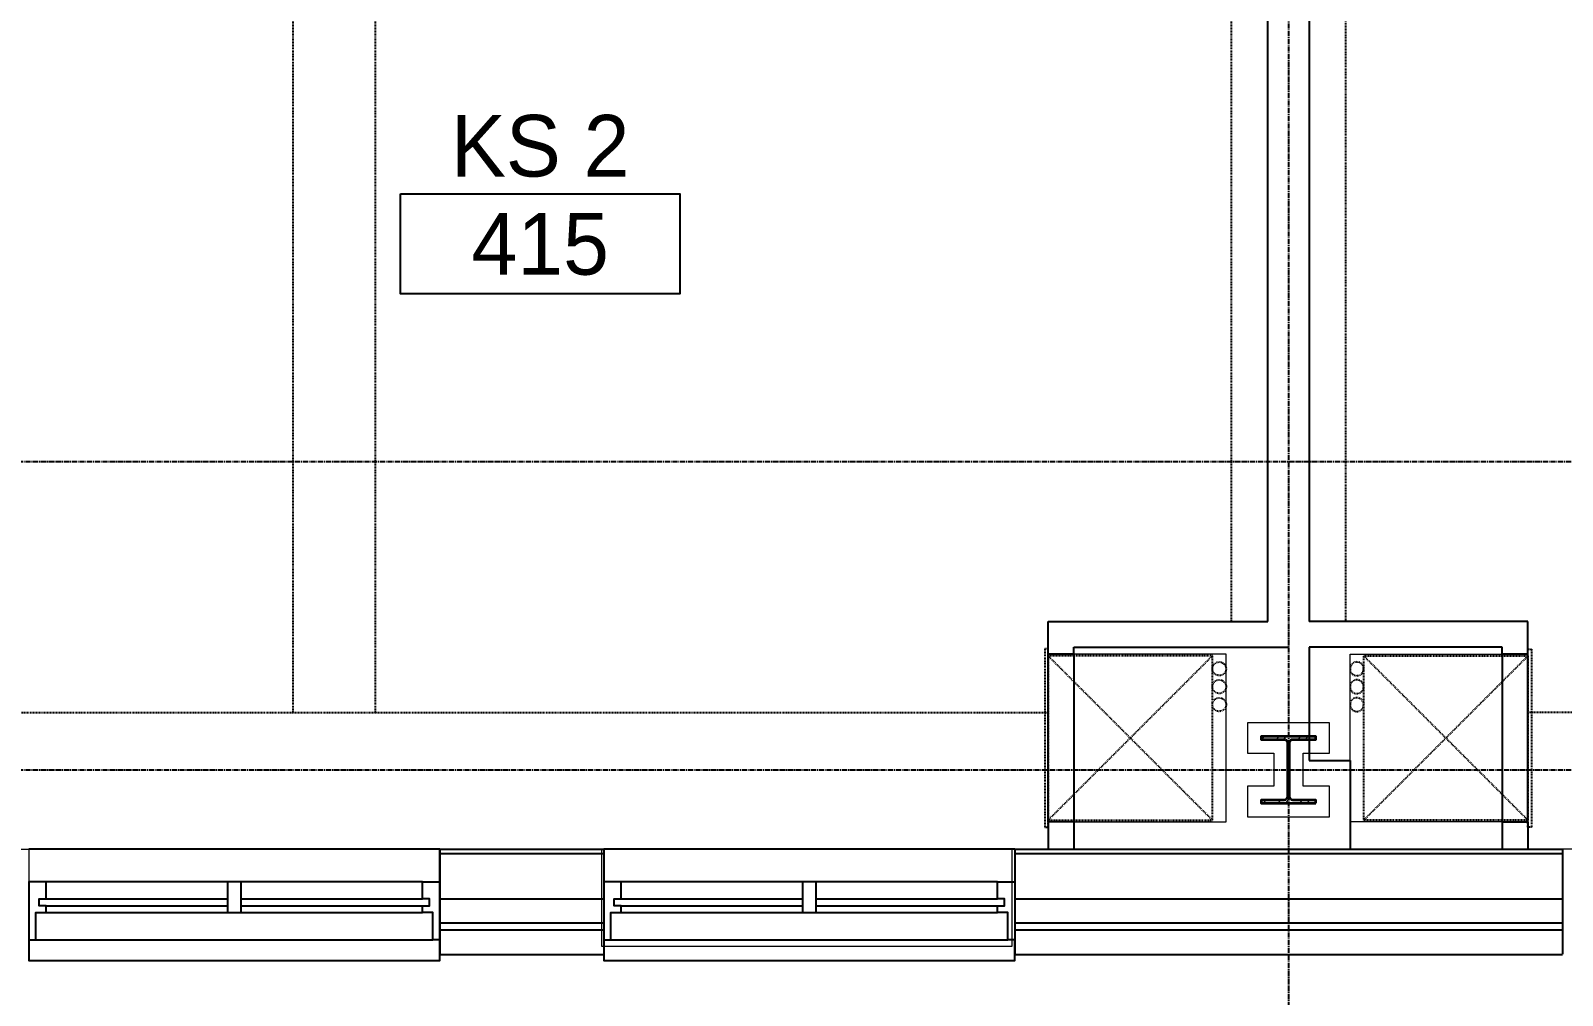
# Model space of a CAD drawing. Header units: inches. Extents: x -6955 to 13123, y -1334 to 3701.
# Drawn here: x 10355.3 to 10579, y 1327.6 to 1468.5 of the extents above; entities that cross this region are included whole.
import ezdxf
from ezdxf.enums import TextEntityAlignment as Align

# ---------------------------------------------------------------- set-up
doc = ezdxf.new("R2010")
doc.units = ezdxf.units.IN
doc.header["$MEASUREMENT"] = 0
doc.linetypes.add('CENTER2', pattern=[1.125, 0.75, -0.125, 0.125, -0.125])
doc.linetypes.add('HIDDEN2', pattern=[0.1875, 0.125, -0.0625])
for name, color, linetype, lineweight in [('A-Detl-Hatch', 1, 'Continuous', 18), ('A-Detl-Wide', 2, 'Continuous', 35), ('S-Detl-Hatch', 1, 'Continuous', 18)]:
    doc.layers.add(name, color=color, linetype=linetype, lineweight=lineweight)
for name, color, linetype in [('A-Door-Head', 8, 'Continuous'), ('A-Flor-Soffit', 6, 'HIDDEN2'), ('A-Glaz', 7, 'Continuous'), ('A-Glaz-Sill', 8, 'Continuous'), ('A-Grid(SmallScale)', 11, 'CENTER2'), ('A-HVAC', 6, 'HIDDEN2'), ('A-Tag-Rm(Scale)', 7, 'Continuous'), ('A-Wall-Full', 7, 'Continuous'), ('A-Wall-Hatch', 15, 'Continuous')]:
    doc.layers.add(name, color=color, linetype=linetype)
doc.layers.add('G-Anno-Nplt', color=140, linetype='Continuous', lineweight=18, plot=False)

# ---------------------------------------------------------------- blocks, each defined once
blk = doc.blocks.new('EXTERIOR WINDOW')
at = {"layer": 'A-Glaz'}
for p, q in [((3829.83, -10349.67), (3856.33, -10349.67)), ((3858.33, -10349.67), (3884.83, -10349.67)), ((3829.83, -10350.67), (3856.33, -10350.67)), ((3829.83, -10351.67), (3884.83, -10351.67)), ((3858.33, -10350.67), (3884.83, -10350.67))]:
    blk.add_line(p, q, dxfattribs=at)
for points in [[(3829.83, -10349.67), (3829.83, -10347.17), (3827.33, -10347.17), (3827.33, -10355.67), (3828.33, -10355.67), (3828.33, -10351.67), (3829.83, -10351.67), (3829.83, -10350.67), (3828.83, -10350.67), (3828.83, -10349.67), (3829.83, -10349.67)], [(3884.83, -10349.67), (3884.83, -10347.17), (3887.33, -10347.17), (3887.33, -10355.67), (3886.33, -10355.67), (3886.33, -10351.67), (3884.83, -10351.67), (3884.83, -10350.67), (3885.83, -10350.67), (3885.83, -10349.67), (3884.83, -10349.67)]]:
    blk.add_lwpolyline(points, dxfattribs=at)
blk.add_lwpolyline([(3858.33, -10347.17), (3856.33, -10347.17), (3856.33, -10351.67), (3858.33, -10351.67)], close=True, dxfattribs=at)
at = {"layer": 'A-Glaz-Sill'}
for p, q in [((3887.33, -10342.42), (3827.33, -10342.42)), ((3884.83, -10347.17), (3829.83, -10347.17)), ((3828.33, -10355.67), (3886.33, -10355.67))]:
    blk.add_line(p, q, dxfattribs=at)
blk.add_lwpolyline([(3827.33, -10355.67), (3827.33, -10358.67), (3887.33, -10358.67), (3887.33, -10355.67)], dxfattribs=at)
blk = doc.blocks.new('4TH FLOOR CORE & SHELL')
at = {"layer": 'A-Wall-Full'}
for p, q in [((3204.5, -15209.34), (3204.5, -15224.71)), ((3204.5, -15209.38), (3228.5, -15209.38)), ((3228.5, -15209.34), (3228.5, -15224.71)), ((3288.5, -15209.34), (3288.5, -15224.71)), ((3288.5, -15209.38), (3368.5, -15209.38)), ((3368.5, -15209.34), (3368.5, -15224.71)), ((3204.5, -15224.75), (3228.5, -15224.75)), ((3288.5, -15224.75), (3368.5, -15224.75))]:
    blk.add_line(p, q, dxfattribs=at)
at = {"layer": 'A-Wall-Hatch'}
for p, q in [((3204.5, -15210), (3228.5, -15210)), ((3288.5, -15210), (3368.5, -15210)), ((3204.5, -15216.62), (3228.5, -15216.62)), ((3288.5, -15216.62), (3368.5, -15216.62)), ((3204.5, -15220.12), (3228.5, -15220.12)), ((3204.5, -15221.12), (3228.5, -15221.12)), ((3288.5, -15220.12), (3368.5, -15220.12)), ((3288.5, -15221.12), (3368.5, -15221.12))]:
    blk.add_line(p, q, dxfattribs=at)
for p in [(-682.83, -4866.95), (-598.83, -4866.95)]:
    blk.add_blockref('EXTERIOR WINDOW', p)
blk = doc.blocks.new('*U18')
at = {"layer": 'A-Detl-Hatch'}
h = blk.add_hatch(dxfattribs=at)
h.set_pattern_fill('ANSI32', color=256, scale=6, style=0)
h.set_pattern_definition([(45, (0, -4.865), (-1.591, 1.591), []), (45, (1.0607, -4.865), (-1.591, 1.591), [])])
edge = h.paths.add_edge_path()
edge.add_line((3.98, -9.73), (3.98, -9.295))
edge.add_line((3.98, -9.295), (0.645, -9.295))
edge.add_arc((0.645, -8.795), 0.5, 180, 270, ccw=False)
edge.add_line((0.145, -8.795), (0.145, -0.935))
edge.add_arc((0.645, -0.935), 0.5, 90, 180, ccw=False)
edge.add_line((0.645, -0.435), (3.98, -0.435))
edge.add_line((3.98, -0.435), (3.98, 0))
edge.add_line((3.98, 0), (-3.98, 0))
edge.add_line((-3.98, 0), (-3.98, -0.435))
edge.add_line((-3.98, -0.435), (-0.645, -0.435))
edge.add_arc((-0.645, -0.935), 0.5, 0, 90, ccw=False)
edge.add_line((-0.145, -0.935), (-0.145, -8.795))
edge.add_arc((-0.645, -8.795), 0.5, -90, 0, ccw=False)
edge.add_line((-0.645, -9.295), (-3.98, -9.295))
edge.add_line((-3.98, -9.295), (-3.98, -9.73))
edge.add_line((-3.98, -9.73), (3.98, -9.73))
at = {"color": 0, "linetype": 'ByBlock'}
blk.add_lwpolyline([(3.98, -9.73), (3.98, -9.295), (0.645, -9.295, -0.4142136), (0.145, -8.795), (0.145, -0.935, -0.4142136), (0.645, -0.435), (3.98, -0.435), (3.98, 0), (-3.98, 0), (-3.98, -0.435), (-0.645, -0.435, -0.4142136), (-0.145, -0.935), (-0.145, -8.795, -0.4142136), (-0.645, -9.295), (-3.98, -9.295), (-3.98, -9.73)], format="xyb", close=True, dxfattribs=at)
blk = doc.blocks.new('W10X33')
at = {"layer": 'S-Detl-Hatch'}
blk.add_lwpolyline([(13773.78, -7310.28), (13773.78, -7305.84), (13769.95, -7305.84), (13769.95, -7300.98), (13773.78, -7300.98), (13773.78, -7296.55), (13761.82, -7296.55), (13761.82, -7300.98), (13765.66, -7300.98), (13765.66, -7305.84), (13761.82, -7305.84), (13761.82, -7310.28)], close=True, dxfattribs=at)
at = {"layer": 'A-Detl-Wide'}
blk.add_blockref('*U18', (13767.8, -7298.55), dxfattribs=at)
blk = doc.blocks.new('HVAC UNIT NICHE')
at = {"layer": 'A-Door-Head'}
blk.add_lwpolyline([(4, 0), (28.5, 0), (28.5, -3.75), (4, -3.75)], close=True, dxfattribs=at)
at = {"layer": 'A-HVAC'}
for p, q in [((4.25, 0), (28.25, -24)), ((4.25, -24), (28.25, 0))]:
    blk.add_line(p, q, dxfattribs=at)
for points in [[(3.25, 0), (29.25, 0), (29.25, 0.5), (3.25, 0.5)], [(4.25, -24), (28.25, -24), (28.25, 0), (4.25, 0)]]:
    blk.add_lwpolyline(points, close=True, dxfattribs=at)
for centre in [(21.13, -25), (23.75, -25), (26.36, -25)]:
    blk.add_circle(centre, 1, dxfattribs=at)
at = {"layer": 'A-Wall-Full'}
for p, q in [((4, 0), (0, 0)), ((4, -3.75), (4, 0)), ((28.5, 0), (33.25, 0)), ((28.5, -3.75), (28.5, 0)), ((33.25, 0), (33.25, -26)), ((4, -3.75), (0, -3.75)), ((28.5, -3.75), (29.5, -3.75)), ((29.5, -3.75), (29.5, -26))]:
    blk.add_line(p, q, dxfattribs=at)
at = {"layer": 'G-Anno-Nplt'}
blk.add_lwpolyline([(4, 0), (4, -26), (28.5, -26), (28.5, 0)], close=True, dxfattribs=at)
blk = doc.blocks.new('King Studio 1')
at = {"layer": 'A-Flor-Soffit'}
for p, q in [((9.12, 260.64), (188.88, 260.64)), ((215.63, 247.38), (215.63, 146.75))]:
    blk.add_line(p, q, dxfattribs=at)
at = {"layer": 'A-Wall-Full'}
for p, q in [((214.57, 280.63), (188.58, 280.63)), ((215.02, 267.64), (215.02, 280.65)), ((221, 267.64), (215.02, 267.64)), ((221, 251.13), (221, 267.64)), ((214.88, 251.13), (221, 251.13)), ((214.88, 247.38), (221, 247.38))]:
    blk.add_line(p, q, dxfattribs=at)
blk.add_lwpolyline([(221, 6), (221, 59.9), (215.63, 59.9), (215.63, 84), (221, 84), (221, 247.38)], dxfattribs=at)
at = {"layer": 'G-Anno-Nplt'}
blk.add_line((9.12, 280.63), (215.02, 280.63), dxfattribs=at)
at = {"xscale": -1, "rotation": 90}
blk.add_blockref('HVAC UNIT NICHE', (189.02, 280.63), dxfattribs=at)
blk = doc.blocks.new('King Studio 2')
at = {"layer": 'A-Flor-Soffit'}
for p, q in [((9.56, 260.64), (188.88, 260.63)), ((78.56, 146.75), (78.56, 260.63)), ((90.56, 146.75), (90.56, 260.63)), ((215.63, 146.75), (215.63, 247.37))]:
    blk.add_line(p, q, dxfattribs=at)
at = {"layer": 'A-Wall-Full'}
for p, q in [((214.88, 251.12), (224, 251.12)), ((214.88, 247.37), (221, 247.37))]:
    blk.add_line(p, q, dxfattribs=at)
blk.add_lwpolyline([(221, 247.37), (221, 84), (215.63, 84), (215.63, 59.9), (221, 59.9), (221, 6)], dxfattribs=at)
at = {"layer": 'G-Anno-Nplt'}
blk.add_line((9.56, 280.62), (214.58, 280.62), dxfattribs=at)
for points in [[(100, 280.62), (40, 280.62), (40, 296.87), (100, 296.87)], [(184, 280.62), (124, 280.62), (124, 296.87), (184, 296.87)], [(123.62, 294.75), (183.62, 294.75), (183.62, 280.62), (123.62, 280.62)]]:
    blk.add_lwpolyline(points, close=True, dxfattribs=at)
at = {"xscale": -1, "rotation": 90}
blk.add_blockref('HVAC UNIT NICHE', (188.88, 280.62), dxfattribs=at)
blk = doc.blocks.new('Rm Tag')
blk.add_lwpolyline([(-0.2124, 0.0759), (0.2124, 0.0759), (0.2124, -0.0759), (-0.2124, -0.0759)], close=True)
for p in [(0, 0.2858), (0, 0.1493), (0, 0)]:
    blk.add_attdef('XXX', text='', height=0.0938).set_placement(p, align=Align.MIDDLE_CENTER)

msp = doc.modelspace()

# ---------------------------------------------------------------- linework, layer by layer
at = {"layer": 'A-Grid(SmallScale)'}
for p, q in [((10539.0336, 3132.3201), (10539.0336, 1223.6428)), ((9315.0336, 1405.5773), (13123.0336, 1405.5773)), ((9315.0336, 1360.5773), (13123.0336, 1360.5773))]:
    msp.add_line(p, q, dxfattribs=at)

# ---------------------------------------------------------------- block references
for name, p in [('4TH FLOOR CORE & SHELL', (7210.5342, 16558.3273)), ('W10X33', (-3228.7673, 8663.9901))]:
    msp.add_blockref(name, p)
at = {"xscale": -1, "rotation": 180}
msp.add_blockref('King Studio 2', (10315.0336, 1629.5773), dxfattribs=at)
at = {"rotation": 180}
msp.add_blockref('King Studio 1', (10763.0336, 1629.5773), dxfattribs=at)
at = {"layer": 'A-Tag-Rm(Scale)'}
ref = msp.add_blockref('Rm Tag', (10429.719, 1437.3677), dxfattribs=dict(at, xscale=96, yscale=96, zscale=96))
ref.add_attrib('XXX', 'KS 2', dxfattribs={"layer": '0', "height": 9}).set_placement((10429.719, 1451.6986), align=Align.MIDDLE_CENTER)
ref.add_attrib('XXX', '415', dxfattribs={"layer": '0', "height": 9}).set_placement((10429.719, 1437.3677), align=Align.MIDDLE_CENTER)

doc.saveas('drawing.dxf')
